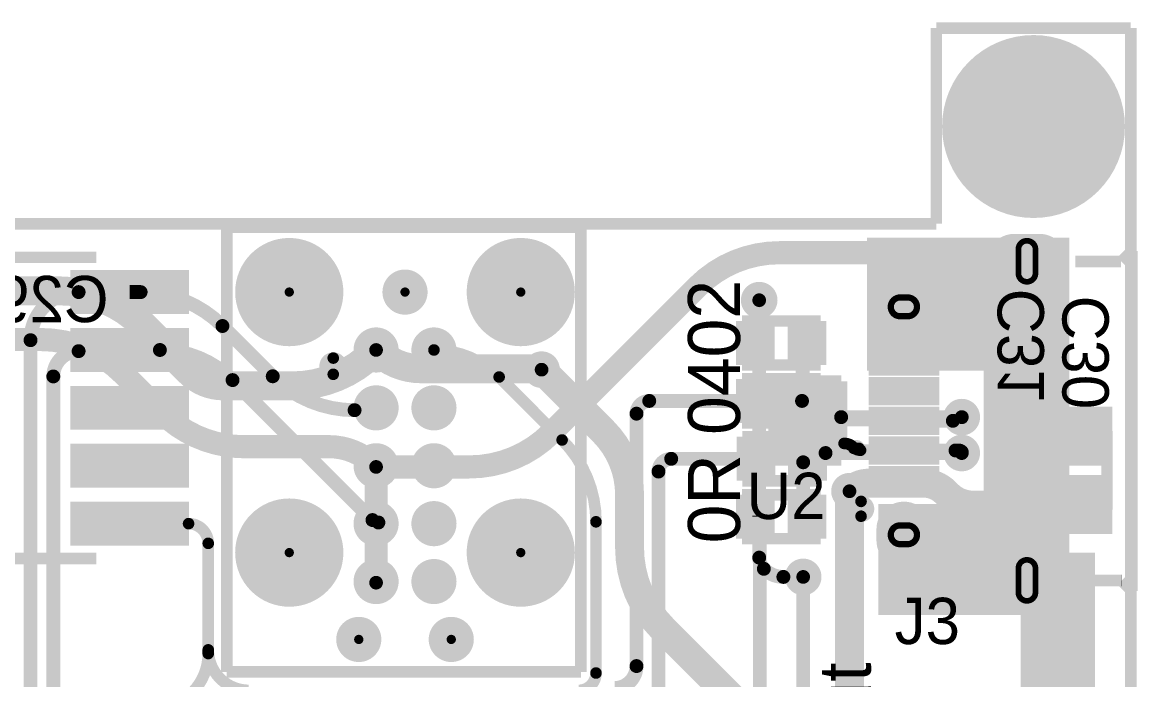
# Model space of a CAD drawing. Header units: millimetres. Extents: x 2.38 to 5.41, y 1.88 to 4.71.
# Drawn here: x 4.45 to 5.414, y 4.145 to 4.713 of the extents above; entities that cross this region are included whole.
import ezdxf

# ---------------------------------------------------------------- set-up
doc = ezdxf.new("R2010")
doc.units = ezdxf.units.MM
doc.header["$MEASUREMENT"] = 0
for name, color, linetype in [('BottomLayer', 5, 'Continuous'), ('BottomOverlay', 54, 'Continuous'), ('BottomPaste', 16, 'Continuous'), ('BottomSolder', 6, 'Continuous'), ('Mechanical2', 216, 'Continuous'), ('MultiLayer', 9, 'Continuous'), ('PadHoleLayer', 156, 'Continuous'), ('TopLayer', 1, 'Continuous'), ('TopOverlay', 2, 'Continuous'), ('TopPaste', 8, 'Continuous'), ('TopSolder', 216, 'Continuous'), ('ViaHoleLayer', 16, 'Continuous')]:
    doc.layers.add(name, color=color, linetype=linetype)

# ---------------------------------------------------------------- blocks, each defined once
blk = doc.blocks.new('SP3014_02UTG_2')
at = {"layer": 'TopLayer'}
for points in [[(-0.00945, -0.00689), (0.00945, -0.00689), (-0.00945, 0.00689), (0.00945, 0.00689)], [(0.01496, -0.00689), (0.03386, -0.00689), (0.01496, 0.00689), (0.03386, 0.00689)], [(-0.00945, -0.02657), (0.00945, -0.02657), (-0.00945, -0.0128), (0.00945, -0.0128)], [(0.01496, -0.02657), (0.03386, -0.02657), (0.01496, -0.0128), (0.03386, -0.0128)], [(-0.00983, -0.04724), (0.01183, -0.04724), (-0.00983, -0.0315), (0.01183, -0.0315)], [(0.01614, -0.04724), (0.03268, -0.04724), (0.01614, -0.0315), (0.03268, -0.0315)]]:
    blk.add_solid(points, dxfattribs=at)
at = {"layer": 'TopOverlay'}
for points, const_width in [([(-0.02776, 0.004, 1), (-0.03224, 0.004, 1)], 0.01), ([(-0.03474, 0.004, 1), (-0.02974, 0.004, 1)], 0.005), ([(-0.03026, 0.004, 1), (-0.02526, 0.004, 1)], 0.005)]:
    blk.add_lwpolyline(points, format="xyb", close=True, dxfattribs=dict(at, const_width=const_width))
at = {"layer": 'TopOverlay', "const_width": 0.01}
for points in [[(0.041, 0.014), (-0.017, 0.014)], [(-0.017, 0.014), (-0.017, -0.054)], [(0.041, 0.014), (0.041, -0.054)], [(0.041, -0.054), (-0.017, -0.054)]]:
    blk.add_lwpolyline(points, dxfattribs=at)
at = {"layer": 'TopPaste'}
for points in [[(-0.00945, -0.00689), (0.00945, -0.00689), (-0.00945, 0.00689), (0.00945, 0.00689)], [(0.01496, -0.00689), (0.03386, -0.00689), (0.01496, 0.00689), (0.03386, 0.00689)], [(-0.00945, -0.02657), (0.00945, -0.02657), (-0.00945, -0.0128), (0.00945, -0.0128)], [(0.01496, -0.02657), (0.03386, -0.02657), (0.01496, -0.0128), (0.03386, -0.0128)], [(-0.00983, -0.04724), (0.01183, -0.04724), (-0.00983, -0.0315), (0.01183, -0.0315)], [(0.01614, -0.04724), (0.03268, -0.04724), (0.01614, -0.0315), (0.03268, -0.0315)]]:
    blk.add_solid(points, dxfattribs=at)
at = {"layer": 'TopSolder'}
for points in [[(-0.01345, -0.01089), (0.01345, -0.01089), (-0.01345, 0.01089), (0.01345, 0.01089)], [(0.01096, -0.01089), (0.03786, -0.01089), (0.01096, 0.01089), (0.03786, 0.01089)], [(-0.01345, -0.03057), (0.01345, -0.03057), (-0.01345, -0.0088), (0.01345, -0.0088)], [(0.01096, -0.03057), (0.03786, -0.03057), (0.01096, -0.0088), (0.03786, -0.0088)], [(-0.01383, -0.05124), (0.01583, -0.05124), (-0.01383, -0.0275), (0.01583, -0.0275)], [(0.01214, -0.05124), (0.03668, -0.05124), (0.01214, -0.0275), (0.03668, -0.0275)]]:
    blk.add_solid(points, dxfattribs=at)
blk = doc.blocks.new('R__0402_B_68')
at = {"layer": 'BottomLayer'}
for points in [[(-0.0275, 0.0125), (-0.0275, -0.0125), (-0.0095, 0.0125), (-0.0095, -0.0125)], [(0.0095, 0.0125), (0.0095, -0.0125), (0.0275, 0.0125), (0.0275, -0.0125)]]:
    blk.add_solid(points, dxfattribs=at)
at = {"layer": 'BottomOverlay', "const_width": 0.01}
for points in [[(-0.034, 0.019), (0.034, 0.019)], [(-0.034, -0.019), (-0.034, 0.019)], [(0.034, -0.019), (0.034, 0.019)], [(-0.034, -0.019), (0.034, -0.019)]]:
    blk.add_lwpolyline(points, dxfattribs=at)
at = {"layer": 'BottomPaste'}
for points in [[(-0.0275, 0.0125), (-0.0275, -0.0125), (-0.0095, 0.0125), (-0.0095, -0.0125)], [(0.0095, 0.0125), (0.0095, -0.0125), (0.0275, 0.0125), (0.0275, -0.0125)]]:
    blk.add_solid(points, dxfattribs=at)
at = {"layer": 'BottomSolder'}
for points in [[(-0.0315, 0.0165), (-0.0315, -0.0165), (-0.0055, 0.0165), (-0.0055, -0.0165)], [(0.0055, 0.0165), (0.0055, -0.0165), (0.0315, 0.0165), (0.0315, -0.0165)]]:
    blk.add_solid(points, dxfattribs=at)
blk = doc.blocks.new('R__0402_B_69')
at = {"layer": 'BottomLayer'}
for points in [[(-0.0275, 0.0125), (-0.0275, -0.0125), (-0.0095, 0.0125), (-0.0095, -0.0125)], [(0.0095, 0.0125), (0.0095, -0.0125), (0.0275, 0.0125), (0.0275, -0.0125)]]:
    blk.add_solid(points, dxfattribs=at)
at = {"layer": 'BottomOverlay', "const_width": 0.01}
for points in [[(-0.034, 0.019), (0.034, 0.019)], [(-0.034, -0.019), (-0.034, 0.019)], [(0.034, -0.019), (0.034, 0.019)], [(-0.034, -0.019), (0.034, -0.019)]]:
    blk.add_lwpolyline(points, dxfattribs=at)
at = {"layer": 'BottomPaste'}
for points in [[(-0.0275, 0.0125), (-0.0275, -0.0125), (-0.0095, 0.0125), (-0.0095, -0.0125)], [(0.0095, 0.0125), (0.0095, -0.0125), (0.0275, 0.0125), (0.0275, -0.0125)]]:
    blk.add_solid(points, dxfattribs=at)
at = {"layer": 'BottomSolder'}
for points in [[(-0.0315, 0.0165), (-0.0315, -0.0165), (-0.0055, 0.0165), (-0.0055, -0.0165)], [(0.0055, 0.0165), (0.0055, -0.0165), (0.0315, 0.0165), (0.0315, -0.0165)]]:
    blk.add_solid(points, dxfattribs=at)
blk = doc.blocks.new('R__0402_B_70')
at = {"layer": 'BottomLayer'}
for points in [[(-0.0275, 0.0125), (-0.0275, -0.0125), (-0.0095, 0.0125), (-0.0095, -0.0125)], [(0.0095, 0.0125), (0.0095, -0.0125), (0.0275, 0.0125), (0.0275, -0.0125)]]:
    blk.add_solid(points, dxfattribs=at)
at = {"layer": 'BottomOverlay', "const_width": 0.01}
for points in [[(-0.034, 0.019), (0.034, 0.019)], [(-0.034, -0.019), (-0.034, 0.019)], [(0.034, -0.019), (0.034, 0.019)], [(-0.034, -0.019), (0.034, -0.019)]]:
    blk.add_lwpolyline(points, dxfattribs=at)
at = {"layer": 'BottomPaste'}
for points in [[(-0.0275, 0.0125), (-0.0275, -0.0125), (-0.0095, 0.0125), (-0.0095, -0.0125)], [(0.0095, 0.0125), (0.0095, -0.0125), (0.0275, 0.0125), (0.0275, -0.0125)]]:
    blk.add_solid(points, dxfattribs=at)
at = {"layer": 'BottomSolder'}
for points in [[(-0.0315, 0.0165), (-0.0315, -0.0165), (-0.0055, 0.0165), (-0.0055, -0.0165)], [(0.0055, 0.0165), (0.0055, -0.0165), (0.0315, 0.0165), (0.0315, -0.0165)]]:
    blk.add_solid(points, dxfattribs=at)
blk = doc.blocks.new('R__0402_B_71')
at = {"layer": 'BottomLayer'}
for points in [[(-0.0275, 0.0125), (-0.0275, -0.0125), (-0.0095, 0.0125), (-0.0095, -0.0125)], [(0.0095, 0.0125), (0.0095, -0.0125), (0.0275, 0.0125), (0.0275, -0.0125)]]:
    blk.add_solid(points, dxfattribs=at)
at = {"layer": 'BottomOverlay', "const_width": 0.01}
for points in [[(-0.034, 0.019), (0.034, 0.019)], [(-0.034, -0.019), (-0.034, 0.019)], [(0.034, -0.019), (0.034, 0.019)], [(-0.034, -0.019), (0.034, -0.019)]]:
    blk.add_lwpolyline(points, dxfattribs=at)
at = {"layer": 'BottomPaste'}
for points in [[(-0.0275, 0.0125), (-0.0275, -0.0125), (-0.0095, 0.0125), (-0.0095, -0.0125)], [(0.0095, 0.0125), (0.0095, -0.0125), (0.0275, 0.0125), (0.0275, -0.0125)]]:
    blk.add_solid(points, dxfattribs=at)
at = {"layer": 'BottomSolder'}
for points in [[(-0.0315, 0.0165), (-0.0315, -0.0165), (-0.0055, 0.0165), (-0.0055, -0.0165)], [(0.0055, 0.0165), (0.0055, -0.0165), (0.0315, 0.0165), (0.0315, -0.0165)]]:
    blk.add_solid(points, dxfattribs=at)
blk = doc.blocks.new('TC2050_IDC_139')
at = {"layer": 'BottomSolder', "const_width": 0.004}
for points in [[(-0.002, 0.1, 1), (0.002, 0.1, 1)], [(0.223, 0.1, 1), (0.227, 0.1, 1)], [(0.298, 0.03996, 1), (0.302, 0.03996, 1)], [(-0.002, 0, 1), (0.002, 0, 1)], [(0.298, -0.03996, 1), (0.302, -0.03996, 1)], [(-0.002, -0.1, 1), (0.002, -0.1, 1)], [(0.223, -0.1, 1), (0.227, -0.1, 1)]]:
    blk.add_lwpolyline(points, format="xyb", close=True, dxfattribs=at)
at = {"layer": 'PadHoleLayer'}
for points, const_width in [([(-0.02337, 0.1, 1), (0.02337, 0.1, 1)], 0.04675), ([(0.20162, 0.1, 1), (0.24838, 0.1, 1)], 0.04675), ([(0.29025, 0.03996, 1), (0.30975, 0.03996, 1)], 0.01951), ([(-0.00975, 0, 1), (0.00975, 0, 1)], 0.01951), ([(0.29025, -0.03996, 1), (0.30975, -0.03996, 1)], 0.01951), ([(-0.02337, -0.1, 1), (0.02337, -0.1, 1)], 0.04675), ([(0.20162, -0.1, 1), (0.24838, -0.1, 1)], 0.04675)]:
    blk.add_lwpolyline(points, format="xyb", close=True, dxfattribs=dict(at, const_width=const_width))
at = {"layer": 'TopLayer', "const_width": 0.01549}
for points in [[(0.04225, 0.025, 1), (0.05775, 0.025, 1)], [(0.09225, 0.025, 1), (0.10775, 0.025, 1)], [(0.14225, 0.025, 1), (0.15775, 0.025, 1)], [(0.19225, 0.025, 1), (0.20775, 0.025, 1)], [(0.24225, 0.025, 1), (0.25775, 0.025, 1)], [(0.04225, -0.025, 1), (0.05775, -0.025, 1)], [(0.09225, -0.025, 1), (0.10775, -0.025, 1)], [(0.14225, -0.025, 1), (0.15775, -0.025, 1)], [(0.19225, -0.025, 1), (0.20775, -0.025, 1)], [(0.24225, -0.025, 1), (0.25775, -0.025, 1)]]:
    blk.add_lwpolyline(points, format="xyb", close=True, dxfattribs=at)
at = {"layer": 'TopOverlay', "const_width": 0.01}
for points in [[(0.328, 0.152), (-0.056, 0.152)], [(-0.056, -0.154), (-0.056, 0.152)], [(0.328, -0.154), (0.328, 0.152)], [(0.328, -0.154), (-0.056, -0.154)]]:
    blk.add_lwpolyline(points, dxfattribs=at)
at = {"layer": 'TopOverlay'}
for points, const_width in [([(0.071, -0.062, 1), (0.057, -0.062, 1)], 0.01), ([(0.0545, -0.062, 1), (0.0595, -0.062, 1)], 0.005), ([(0.0685, -0.062, 1), (0.0735, -0.062, 1)], 0.005)]:
    blk.add_lwpolyline(points, format="xyb", close=True, dxfattribs=dict(at, const_width=const_width))
at = {"layer": 'TopPaste', "const_width": 0.01549}
for points in [[(0.04225, 0.025, 1), (0.05775, 0.025, 1)], [(0.09225, 0.025, 1), (0.10775, 0.025, 1)], [(0.14225, 0.025, 1), (0.15775, 0.025, 1)], [(0.19225, 0.025, 1), (0.20775, 0.025, 1)], [(0.24225, 0.025, 1), (0.25775, 0.025, 1)], [(0.04225, -0.025, 1), (0.05775, -0.025, 1)], [(0.09225, -0.025, 1), (0.10775, -0.025, 1)], [(0.14225, -0.025, 1), (0.15775, -0.025, 1)], [(0.19225, -0.025, 1), (0.20775, -0.025, 1)], [(0.24225, -0.025, 1), (0.25775, -0.025, 1)]]:
    blk.add_lwpolyline(points, format="xyb", close=True, dxfattribs=at)
at = {"layer": 'TopSolder'}
for points, const_width in [([(-0.002, 0.1, 1), (0.002, 0.1, 1)], 0.004), ([(0.223, 0.1, 1), (0.227, 0.1, 1)], 0.004), ([(0.04025, 0.025, 1), (0.05975, 0.025, 1)], 0.01949), ([(0.09025, 0.025, 1), (0.10975, 0.025, 1)], 0.01949), ([(0.14025, 0.025, 1), (0.15975, 0.025, 1)], 0.01949), ([(0.19025, 0.025, 1), (0.20975, 0.025, 1)], 0.01949), ([(0.24025, 0.025, 1), (0.25975, 0.025, 1)], 0.01949), ([(0.298, 0.03996, 1), (0.302, 0.03996, 1)], 0.004), ([(-0.002, 0, 1), (0.002, 0, 1)], 0.004), ([(0.04025, -0.025, 1), (0.05975, -0.025, 1)], 0.01949), ([(0.09025, -0.025, 1), (0.10975, -0.025, 1)], 0.01949), ([(0.14025, -0.025, 1), (0.15975, -0.025, 1)], 0.01949), ([(0.19025, -0.025, 1), (0.20975, -0.025, 1)], 0.01949), ([(0.24025, -0.025, 1), (0.25975, -0.025, 1)], 0.01949), ([(0.298, -0.03996, 1), (0.302, -0.03996, 1)], 0.004), ([(-0.002, -0.1, 1), (0.002, -0.1, 1)], 0.004), ([(0.223, -0.1, 1), (0.227, -0.1, 1)], 0.004)]:
    blk.add_lwpolyline(points, format="xyb", close=True, dxfattribs=dict(at, const_width=const_width))
blk = doc.blocks.new('20021121_00010C4LF_140')
at = {"layer": 'TopLayer'}
for points in [[(-0.11496, 0.02953), (-0.08504, 0.02953), (-0.11496, 0.12402), (-0.08504, 0.12402)], [(-0.06496, 0.02953), (-0.03504, 0.02953), (-0.06496, 0.12402), (-0.03504, 0.12402)], [(-0.01496, 0.02953), (0.01496, 0.02953), (-0.01496, 0.12402), (0.01496, 0.12402)], [(0.03504, 0.02953), (0.06496, 0.02953), (0.03504, 0.12402), (0.06496, 0.12402)], [(0.08504, 0.02953), (0.11496, 0.02953), (0.08504, 0.12402), (0.11496, 0.12402)], [(-0.11496, -0.12402), (-0.08504, -0.12402), (-0.11496, -0.02953), (-0.08504, -0.02953)], [(-0.06496, -0.12402), (-0.03504, -0.12402), (-0.06496, -0.02953), (-0.03504, -0.02953)], [(-0.01496, -0.12402), (0.01496, -0.12402), (-0.01496, -0.02953), (0.01496, -0.02953)], [(0.03504, -0.12402), (0.06496, -0.12402), (0.03504, -0.02953), (0.06496, -0.02953)], [(0.08504, -0.12402), (0.11496, -0.12402), (0.08504, -0.02953), (0.11496, -0.02953)]]:
    blk.add_solid(points, dxfattribs=at)
at = {"layer": 'TopOverlay', "const_width": 0.01}
for points in [[(-0.13, -0.045), (-0.13, 0.048)], [(0.13, -0.045), (0.13, 0.048)]]:
    blk.add_lwpolyline(points, dxfattribs=at)
at = {"layer": 'TopOverlay'}
for points, const_width in [([(-0.13219, -0.072, 1), (-0.14781, -0.072, 1)], 0.01), ([(-0.15031, -0.072, 1), (-0.14531, -0.072, 1)], 0.005), ([(-0.13469, -0.072, 1), (-0.12969, -0.072, 1)], 0.005)]:
    blk.add_lwpolyline(points, format="xyb", close=True, dxfattribs=dict(at, const_width=const_width))
at = {"layer": 'TopPaste'}
for points in [[(-0.11496, 0.02953), (-0.08504, 0.02953), (-0.11496, 0.12402), (-0.08504, 0.12402)], [(-0.06496, 0.02953), (-0.03504, 0.02953), (-0.06496, 0.12402), (-0.03504, 0.12402)], [(-0.01496, 0.02953), (0.01496, 0.02953), (-0.01496, 0.12402), (0.01496, 0.12402)], [(0.03504, 0.02953), (0.06496, 0.02953), (0.03504, 0.12402), (0.06496, 0.12402)], [(0.08504, 0.02953), (0.11496, 0.02953), (0.08504, 0.12402), (0.11496, 0.12402)], [(-0.11496, -0.12402), (-0.08504, -0.12402), (-0.11496, -0.02953), (-0.08504, -0.02953)], [(-0.06496, -0.12402), (-0.03504, -0.12402), (-0.06496, -0.02953), (-0.03504, -0.02953)], [(-0.01496, -0.12402), (0.01496, -0.12402), (-0.01496, -0.02953), (0.01496, -0.02953)], [(0.03504, -0.12402), (0.06496, -0.12402), (0.03504, -0.02953), (0.06496, -0.02953)], [(0.08504, -0.12402), (0.11496, -0.12402), (0.08504, -0.02953), (0.11496, -0.02953)]]:
    blk.add_solid(points, dxfattribs=at)
at = {"layer": 'TopSolder'}
for points in [[(-0.11896, 0.02553), (-0.08104, 0.02553), (-0.11896, 0.12802), (-0.08104, 0.12802)], [(-0.06896, 0.02553), (-0.03104, 0.02553), (-0.06896, 0.12802), (-0.03104, 0.12802)], [(-0.01896, 0.02553), (0.01896, 0.02553), (-0.01896, 0.12802), (0.01896, 0.12802)], [(0.03104, 0.02553), (0.06896, 0.02553), (0.03104, 0.12802), (0.06896, 0.12802)], [(0.08104, 0.02553), (0.11896, 0.02553), (0.08104, 0.12802), (0.11896, 0.12802)], [(-0.11896, -0.12802), (-0.08104, -0.12802), (-0.11896, -0.02553), (-0.08104, -0.02553)], [(-0.06896, -0.12802), (-0.03104, -0.12802), (-0.06896, -0.02553), (-0.03104, -0.02553)], [(-0.01896, -0.12802), (0.01896, -0.12802), (-0.01896, -0.02553), (0.01896, -0.02553)], [(0.03104, -0.12802), (0.06896, -0.12802), (0.03104, -0.02553), (0.06896, -0.02553)], [(0.08104, -0.12802), (0.11896, -0.12802), (0.08104, -0.02553), (0.11896, -0.02553)]]:
    blk.add_solid(points, dxfattribs=at)
blk = doc.blocks.new('C10418_141')
at = {"layer": 'BottomLayer', "const_width": 0.03937}
for points in [[(-0.10335, 0), (-0.0935, 0)], [(0.0935, 0), (0.10335, 0)], [(-0.1378, -0.09547), (-0.1378, -0.11713)], [(0.1378, -0.09547), (0.1378, -0.11713)]]:
    blk.add_lwpolyline(points, dxfattribs=at)
at = {"layer": 'BottomLayer', "const_width": 0.01969}
for points in [[(-0.11319, 0, 1), (-0.0935, 0, 1)], [(-0.10335, 0, 1), (-0.08366, 0, 1)], [(0.08366, 0, 1), (0.10335, 0, 1)], [(0.0935, 0, 1), (0.11319, 0, 1)], [(-0.14764, -0.09547, 1), (-0.12795, -0.09547, 1)], [(0.12795, -0.09547, 1), (0.14764, -0.09547, 1)], [(-0.14764, -0.11713, 1), (-0.12795, -0.11713, 1)], [(0.12795, -0.11713, 1), (0.14764, -0.11713, 1)]]:
    blk.add_lwpolyline(points, format="xyb", close=True, dxfattribs=at)
at = {"layer": 'BottomSolder', "const_width": 0.04737}
for points in [[(-0.10335, 0), (-0.0935, 0)], [(0.0935, 0), (0.10335, 0)], [(-0.1378, -0.09547), (-0.1378, -0.11713)], [(0.1378, -0.09547), (0.1378, -0.11713)]]:
    blk.add_lwpolyline(points, dxfattribs=at)
at = {"layer": 'BottomSolder', "const_width": 0.02369}
for points in [[(-0.11519, 0, 1), (-0.0915, 0, 1)], [(-0.10535, 0, 1), (-0.08166, 0, 1)], [(0.08166, 0, 1), (0.10535, 0, 1)], [(0.0915, 0, 1), (0.11519, 0, 1)], [(-0.14964, -0.09547, 1), (-0.12595, -0.09547, 1)], [(0.12595, -0.09547, 1), (0.14964, -0.09547, 1)], [(-0.14964, -0.11713, 1), (-0.12595, -0.11713, 1)], [(0.12595, -0.11713, 1), (0.14964, -0.11713, 1)]]:
    blk.add_lwpolyline(points, format="xyb", close=True, dxfattribs=at)
at = {"layer": 'MultiLayer', "const_width": 0.03937}
for points in [[(-0.10335, 0), (-0.0935, 0)], [(0.0935, 0), (0.10335, 0)], [(-0.1378, -0.09547), (-0.1378, -0.11713)], [(0.1378, -0.09547), (0.1378, -0.11713)]]:
    blk.add_lwpolyline(points, dxfattribs=at)
at = {"layer": 'MultiLayer', "const_width": 0.01969}
for points in [[(-0.11319, 0, 1), (-0.0935, 0, 1)], [(-0.10335, 0, 1), (-0.08366, 0, 1)], [(0.08366, 0, 1), (0.10335, 0, 1)], [(0.0935, 0, 1), (0.11319, 0, 1)], [(-0.14764, -0.09547, 1), (-0.12795, -0.09547, 1)], [(0.12795, -0.09547, 1), (0.14764, -0.09547, 1)], [(-0.14764, -0.11713, 1), (-0.12795, -0.11713, 1)], [(0.12795, -0.11713, 1), (0.14764, -0.11713, 1)]]:
    blk.add_lwpolyline(points, format="xyb", close=True, dxfattribs=at)
at = {"layer": 'PadHoleLayer'}
for points, const_width in [([(-0.09031, 0.0032), (-0.09031, -0.0032, -1), (-0.10655, -0.0032), (-0.10655, 0.0032, -1)], 0.00541), ([(0.10655, 0.0032), (0.10655, -0.0032, -1), (0.09031, -0.0032), (0.09031, 0.0032, -1)], 0.00541), ([(-0.12746, -0.11368), (-0.14813, -0.11368, -1), (-0.14813, -0.09892), (-0.12746, -0.09892, -1)], 0.00492), ([(0.14813, -0.11368), (0.12746, -0.11368, -1), (0.12746, -0.09892), (0.14813, -0.09892, -1)], 0.00492)]:
    blk.add_lwpolyline(points, format="xyb", close=True, dxfattribs=dict(at, const_width=const_width))
at = {"layer": 'TopLayer', "const_width": 0.03937}
for points in [[(-0.10335, 0), (-0.0935, 0)], [(0.0935, 0), (0.10335, 0)], [(-0.1378, -0.09547), (-0.1378, -0.11713)], [(0.1378, -0.09547), (0.1378, -0.11713)]]:
    blk.add_lwpolyline(points, dxfattribs=at)
at = {"layer": 'TopLayer', "const_width": 0.01969}
for points in [[(-0.11319, 0, 1), (-0.0935, 0, 1)], [(-0.10335, 0, 1), (-0.08366, 0, 1)], [(0.08366, 0, 1), (0.10335, 0, 1)], [(0.0935, 0, 1), (0.11319, 0, 1)], [(-0.14764, -0.09547, 1), (-0.12795, -0.09547, 1)], [(0.12795, -0.09547, 1), (0.14764, -0.09547, 1)], [(-0.14764, -0.11713, 1), (-0.12795, -0.11713, 1)], [(0.12795, -0.11713, 1), (0.14764, -0.11713, 1)]]:
    blk.add_lwpolyline(points, format="xyb", close=True, dxfattribs=at)
at = {"layer": 'TopLayer'}
for points in [[(-0.05945, -0.02657), (-0.04291, -0.02657), (-0.05945, 0.02657), (-0.04291, 0.02657)], [(-0.03386, -0.02657), (-0.01732, -0.02657), (-0.03386, 0.02657), (-0.01732, 0.02657)], [(-0.00827, -0.02657), (0.00827, -0.02657), (-0.00827, 0.02657), (0.00827, 0.02657)], [(0.01732, -0.02657), (0.03386, -0.02657), (0.01732, 0.02657), (0.03386, 0.02657)], [(0.04291, -0.02657), (0.05945, -0.02657), (0.04291, 0.02657), (0.05945, 0.02657)]]:
    blk.add_solid(points, dxfattribs=at)
at = {"layer": 'TopOverlay'}
for points, const_width in [([(-0.0696, 0.037, 1), (-0.0824, 0.037, 1)], 0.01), ([(-0.0849, 0.037, 1), (-0.0799, 0.037, 1)], 0.005), ([(-0.0721, 0.037, 1), (-0.0671, 0.037, 1)], 0.005)]:
    blk.add_lwpolyline(points, format="xyb", close=True, dxfattribs=dict(at, const_width=const_width))
at = {"layer": 'TopOverlay', "const_width": 0.01}
for points in [[(-0.138, 0), (-0.138, -0.061)], [(0.138, 0), (0.138, -0.061)], [(-0.138, -0.14823), (-0.138, -0.1876)], [(0.13759, -0.14823), (0.13759, -0.1876)], [(-0.138, -0.188), (-0.147, -0.197)], [(-0.138, -0.1876), (-0.138, -0.188)], [(0.13759, -0.188), (0.14659, -0.197)], [(-0.147, -0.197), (0.14659, -0.197)]]:
    blk.add_lwpolyline(points, dxfattribs=at)
at = {"layer": 'TopPaste'}
for points in [[(-0.05945, -0.02657), (-0.04291, -0.02657), (-0.05945, 0.02657), (-0.04291, 0.02657)], [(-0.03386, -0.02657), (-0.01732, -0.02657), (-0.03386, 0.02657), (-0.01732, 0.02657)], [(-0.00827, -0.02657), (0.00827, -0.02657), (-0.00827, 0.02657), (0.00827, 0.02657)], [(0.01732, -0.02657), (0.03386, -0.02657), (0.01732, 0.02657), (0.03386, 0.02657)], [(0.04291, -0.02657), (0.05945, -0.02657), (0.04291, 0.02657), (0.05945, 0.02657)]]:
    blk.add_solid(points, dxfattribs=at)
at = {"layer": 'TopSolder', "const_width": 0.04737}
for points in [[(-0.10335, 0), (-0.0935, 0)], [(0.0935, 0), (0.10335, 0)], [(-0.1378, -0.09547), (-0.1378, -0.11713)], [(0.1378, -0.09547), (0.1378, -0.11713)]]:
    blk.add_lwpolyline(points, dxfattribs=at)
at = {"layer": 'TopSolder', "const_width": 0.02369}
for points in [[(-0.11519, 0, 1), (-0.0915, 0, 1)], [(-0.10535, 0, 1), (-0.08166, 0, 1)], [(0.08166, 0, 1), (0.10535, 0, 1)], [(0.0915, 0, 1), (0.11519, 0, 1)], [(-0.14964, -0.09547, 1), (-0.12595, -0.09547, 1)], [(0.12595, -0.09547, 1), (0.14964, -0.09547, 1)], [(-0.14964, -0.11713, 1), (-0.12595, -0.11713, 1)], [(0.12595, -0.11713, 1), (0.14964, -0.11713, 1)]]:
    blk.add_lwpolyline(points, format="xyb", close=True, dxfattribs=at)
at = {"layer": 'TopSolder'}
for points in [[(-0.06345, -0.03057), (-0.03891, -0.03057), (-0.06345, 0.03057), (-0.03891, 0.03057)], [(-0.03786, -0.03057), (-0.01332, -0.03057), (-0.03786, 0.03057), (-0.01332, 0.03057)], [(-0.01227, -0.03057), (0.01227, -0.03057), (-0.01227, 0.03057), (0.01227, 0.03057)], [(0.01332, -0.03057), (0.03786, -0.03057), (0.01332, 0.03057), (0.03786, 0.03057)], [(0.03891, -0.03057), (0.06345, -0.03057), (0.03891, 0.03057), (0.06345, 0.03057)]]:
    blk.add_solid(points, dxfattribs=at)
blk = doc.blocks.new('C__0603_B_161')
at = {"layer": 'BottomLayer'}
for points in [[(-0.045, 0.0175), (-0.045, -0.0175), (-0.015, 0.0175), (-0.015, -0.0175)], [(0.015, 0.0175), (0.015, -0.0175), (0.045, 0.0175), (0.045, -0.0175)]]:
    blk.add_solid(points, dxfattribs=at)
at = {"layer": 'BottomOverlay', "const_width": 0.01}
for points in [[(0.052, 0.024), (-0.052, 0.024)], [(-0.052, -0.024), (-0.052, 0.024)], [(0.052, -0.024), (0.052, 0.024)], [(0.052, -0.024), (-0.052, -0.024)]]:
    blk.add_lwpolyline(points, dxfattribs=at)
at = {"layer": 'BottomPaste'}
for points in [[(-0.045, 0.0175), (-0.045, -0.0175), (-0.015, 0.0175), (-0.015, -0.0175)], [(0.015, 0.0175), (0.015, -0.0175), (0.045, 0.0175), (0.045, -0.0175)]]:
    blk.add_solid(points, dxfattribs=at)
at = {"layer": 'BottomSolder'}
for points in [[(-0.049, 0.0215), (-0.049, -0.0215), (-0.011, 0.0215), (-0.011, -0.0215)], [(0.011, 0.0215), (0.011, -0.0215), (0.049, 0.0215), (0.049, -0.0215)]]:
    blk.add_solid(points, dxfattribs=at)
blk = doc.blocks.new('C__0402_B_162')
at = {"layer": 'BottomLayer'}
for points in [[(-0.0275, 0.0125), (-0.0275, -0.0125), (-0.0095, 0.0125), (-0.0095, -0.0125)], [(0.0095, 0.0125), (0.0095, -0.0125), (0.0275, 0.0125), (0.0275, -0.0125)]]:
    blk.add_solid(points, dxfattribs=at)
at = {"layer": 'BottomOverlay', "const_width": 0.01}
for points in [[(-0.034, 0.019), (-0.034, -0.0185)], [(-0.034, 0.019), (0.034, 0.019)], [(0.034, 0.019), (0.034, -0.0185)], [(-0.034, -0.0185), (0.034, -0.0185)]]:
    blk.add_lwpolyline(points, dxfattribs=at)
at = {"layer": 'BottomPaste'}
for points in [[(-0.0275, 0.0125), (-0.0275, -0.0125), (-0.0095, 0.0125), (-0.0095, -0.0125)], [(0.0095, 0.0125), (0.0095, -0.0125), (0.0275, 0.0125), (0.0275, -0.0125)]]:
    blk.add_solid(points, dxfattribs=at)
at = {"layer": 'BottomSolder'}
for points in [[(-0.0315, 0.0165), (-0.0315, -0.0165), (-0.0055, 0.0165), (-0.0055, -0.0165)], [(0.0055, 0.0165), (0.0055, -0.0165), (0.0315, 0.0165), (0.0315, -0.0165)]]:
    blk.add_solid(points, dxfattribs=at)

msp = doc.modelspace()

# ---------------------------------------------------------------- linework, layer by layer
at = {"layer": 'BottomLayer'}
for points, const_width in [([(5.2865, 4.623, 1), (5.3615, 4.623, 1)], 0.075), ([(5.09942, 4.514, 1), (5.10942, 4.514, 1)], 0.01), ([(4.47733, 4.481, 1), (4.48983, 4.481, 1)], 0.0125), ([(5.02871, 4.48471, 1), (5.03871, 4.48471, 1)], 0.01), ([(5.08109, 4.473, 1), (5.09291, 4.473, 1)], 0.01181), ([(4.54804, 4.45171, 1), (4.56054, 4.45171, 1)], 0.0125), ([(4.46158, 4.439, 1), (4.47158, 4.439, 1)], 0.01), ([(4.74975, 4.43, 1), (4.76225, 4.43, 1)], 0.0125), ([(4.74804, 4.42829, 1), (4.76054, 4.42829, 1)], 0.0125), ([(4.75009, 4.43, 1), (4.76191, 4.43, 1)], 0.01181), ([(4.58873, 4.41102, 1), (4.60123, 4.41102, 1)], 0.0125), ([(4.78898, 4.41375, 1), (4.80148, 4.41375, 1)], 0.0125), ([(4.89309, 4.413, 1), (4.90491, 4.413, 1)], 0.01181), ([(4.53229, 4.40971, 1), (4.54229, 4.40971, 1)], 0.01), ([(4.61775, 4.399, 1), (4.63025, 4.399, 1)], 0.0125), ([(4.67733, 4.399, 1), (4.68983, 4.399, 1)], 0.0125), ([(4.56621, 4.37579, 1), (4.57621, 4.37579, 1)], 0.01), ([(4.989, 4.386, 1), (4.995, 4.386, 1)], 0.006), ([(5.121, 4.386, 1), (5.127, 4.386, 1)], 0.006), ([(4.978, 4.375, 1), (4.984, 4.375, 1)], 0.006), ([(5.1548, 4.372, 1), (5.1608, 4.372, 1)], 0.006), ([(5.25609, 4.372, 1), (5.26791, 4.372, 1)], 0.01181), ([(5.31205, 4.36311, 1), (5.32455, 4.36311, 1)], 0.0125), ([(4.90229, 4.35829, 1), (4.91229, 4.35829, 1)], 0.01), ([(5.31375, 4.359, 1), (5.32625, 4.359, 1)], 0.0125), ([(4.6212, 4.34774, 1), (4.6312, 4.34774, 1)], 0.01), ([(4.6212, 4.34774, 1), (4.6312, 4.34774, 1)], 0.01), ([(4.63692, 4.3465, 1), (4.64692, 4.3465, 1)], 0.01), ([(4.71017, 4.3465, 1), (4.72017, 4.3465, 1)], 0.01), ([(5.14131, 4.341, 1), (5.14731, 4.341, 1)], 0.006), ([(5.25609, 4.341, 1), (5.26791, 4.341, 1)], 0.01181), ([(4.75009, 4.329, 1), (4.76191, 4.329, 1)], 0.01181), ([(4.75, 4.33, 1), (4.76, 4.33, 1)], 0.01), ([(4.83158, 4.329, 1), (4.84158, 4.329, 1)], 0.01), ([(5.008, 4.336, 1), (5.014, 4.336, 1)], 0.006), ([(5.122, 4.333, 1), (5.128, 4.333, 1)], 0.006), ([(4.997, 4.325, 1), (5.003, 4.325, 1)], 0.006), ([(5.17565, 4.315, 1), (5.18815, 4.315, 1)], 0.0125), ([(5.22275, 4.315, 1), (5.23525, 4.315, 1)], 0.0125), ([(5.15875, 4.308, 1), (5.17125, 4.308, 1)], 0.0125), ([(5.15909, 4.308, 1), (5.17091, 4.308, 1)], 0.01181), ([(5.24153, 4.30722, 1), (5.25403, 4.30722, 1)], 0.0125), ([(5.24375, 4.305, 1), (5.25625, 4.305, 1)], 0.0125), ([(5.24377, 4.30498, 1), (5.25627, 4.30498, 1)], 0.0125), ([(5.24377, 4.30498, 1), (5.25627, 4.30498, 1)], 0.0125), ([(5.26548, 4.296, 1), (5.27798, 4.296, 1)], 0.0125), ([(4.75009, 4.229, 1), (4.76191, 4.229, 1)], 0.01181), ([(5.11909, 4.234, 1), (5.13091, 4.234, 1)], 0.01181), ([(4.978, 4.157, 1), (4.984, 4.157, 1)], 0.006)]:
    msp.add_lwpolyline(points, format="xyb", close=True, dxfattribs=dict(at, const_width=const_width))
for points, const_width in [([(5.03371, 4.48471, -0.198912), (5.10442, 4.514)], 0.02), ([(4.48358, 4.481, -0.198912), (4.55429, 4.45171)], 0.025), ([(4.46658, 4.439, -0.198912), (4.53729, 4.40971)], 0.02), ([(4.79523, 4.41375, -0.198912), (4.756, 4.43)], 0.025), ([(4.75429, 4.42829, -0.198912), (4.68358, 4.399)], 0.025), ([(4.624, 4.399, -0.198912), (4.59498, 4.41102)], 0.025), ([(4.6262, 4.34774, -0.158175), (4.57121, 4.37579)], 0.02), ([(4.981, 4.375, -0.414214), (4.992, 4.386)], 0.012), ([(5.1578, 4.372, -0.198912), (5.124, 4.386)], 0.012), ([(5.32, 4.359, -0.198912), (5.3183, 4.36311)], 0.025), ([(4.90729, 4.35829, -0.198912), (4.83658, 4.329)], 0.02), ([(4.64192, 4.3465, -0.039495), (4.6262, 4.34774)], 0.02), ([(4.71517, 4.3465, -0.198912), (4.755, 4.33)], 0.02), ([(5.125, 4.333, -0.198912), (5.14431, 4.341)], 0.012), ([(5, 4.325, -0.414214), (5.011, 4.336)], 0.012), ([(5.165, 4.308, -0.198912), (5.1819, 4.315)], 0.025), ([(5.229, 4.315, -0.198912), (5.24778, 4.30722)], 0.025), ([(5.25002, 4.30498, -0.000193), (5.25, 4.305)], 0.025), ([(5.27173, 4.296, -0.198712), (5.25002, 4.30498)], 0.025), ([(4.981, 4.157, -0.414214), (4.962, 4.138)], 0.012)]:
    msp.add_lwpolyline(points, format="xyb", dxfattribs=dict(at, const_width=const_width))
for points, const_width in [([(5.10442, 4.514), (5.32259, 4.514)], 0.02), ([(5.21224, 4.46724), (5.25161, 4.50661)], 0.025), ([(5.3183, 4.36311), (5.3183, 4.50661)], 0.025), ([(4.323, 4.481), (4.48358, 4.481)], 0.025), ([(4.90729, 4.35829), (5.03371, 4.48471)], 0.02), ([(5.087, 4.473), (5.08721, 4.47279)], 0.012), ([(5.08721, 4.47279), (5.0875, 4.47279)], 0.012), ([(5.0875, 4.436), (5.0875, 4.47279)], 0.012), ([(5.212, 4.46724), (5.21224, 4.46724)], 0.025), ([(4.55429, 4.45171), (4.59498, 4.41102)], 0.025), ([(4.389, 4.439), (4.46658, 4.439)], 0.02), ([(4.75429, 4.42829), (4.756, 4.43)], 0.025), ([(5.1245, 4.386), (5.1245, 4.436)], 0.012), ([(4.79523, 4.41375), (4.899, 4.41375)], 0.025), ([(4.89879, 4.41279), (4.899, 4.413)], 0.025), ([(4.53729, 4.40971), (4.57121, 4.37579)], 0.02), ([(4.624, 4.399), (4.68358, 4.399)], 0.025), ([(4.992, 4.386), (5.013, 4.386)], 0.012), ([(5.013, 4.386), (5.0875, 4.386)], 0.012), ([(4.981, 4.157), (4.981, 4.375)], 0.012), ([(5.1578, 4.372), (5.262, 4.372)], 0.012), ([(4.64192, 4.3465), (4.71517, 4.3465)], 0.02), ([(5.14431, 4.341), (5.262, 4.341)], 0.012), ([(4.756, 4.329), (4.83658, 4.329)], 0.02), ([(4.756, 4.229), (4.756, 4.329)], 0.02), ([(5.011, 4.336), (5.088, 4.336)], 0.012), ([(5.125, 4.287), (5.125, 4.333)], 0.012), ([(5, 4.13849), (5, 4.324)], 0.012), ([(5.1819, 4.315), (5.229, 4.315)], 0.025), ([(5.24778, 4.30722), (5.25, 4.305)], 0.025), ([(5.27173, 4.296), (5.314, 4.296)], 0.025), ([(5.314, 4.295), (5.317, 4.295)], 0.025), ([(5.087, 4.286), (5.087, 4.287)], 0.012), ([(5.0875, 4.07259), (5.0875, 4.286)], 0.012), ([(5.212, 4.243), (5.212, 4.27)], 0.025), ([(5.212, 4.243), (5.22398, 4.23102)], 0.025), ([(5.22398, 4.23102), (5.3183, 4.23102)], 0.025), ([(5.3183, 4.23102), (5.321, 4.23102)], 0.025), ([(5.125, 4.023), (5.125, 4.234)], 0.012)]:
    msp.add_lwpolyline(points, dxfattribs=dict(at, const_width=const_width))
for points in [[(5.288, 4.33), (5.392, 4.33), (5.288, 4.381), (5.392, 4.381)], [(5.288, 4.271), (5.392, 4.271), (5.288, 4.322), (5.392, 4.322)]]:
    msp.add_solid(points, dxfattribs=at)
at = {"layer": 'BottomSolder'}
for points, const_width in [([(5.2845, 4.623, 1), (5.3635, 4.623, 1)], 0.079), ([(5.07909, 4.473, 1), (5.09491, 4.473, 1)], 0.01581), ([(4.74809, 4.43, 1), (4.76391, 4.43, 1)], 0.01581), ([(4.89109, 4.413, 1), (4.90691, 4.413, 1)], 0.01581), ([(5.25409, 4.372, 1), (5.26991, 4.372, 1)], 0.01581), ([(5.25409, 4.341, 1), (5.26991, 4.341, 1)], 0.01581), ([(4.74809, 4.329, 1), (4.76391, 4.329, 1)], 0.01581), ([(5.15709, 4.308, 1), (5.17291, 4.308, 1)], 0.01581), ([(5.11709, 4.234, 1), (5.13291, 4.234, 1)], 0.01581), ([(4.74809, 4.229, 1), (4.76391, 4.229, 1)], 0.01581)]:
    msp.add_lwpolyline(points, format="xyb", close=True, dxfattribs=dict(at, const_width=const_width))
at = {"layer": 'Mechanical2', "const_width": 0.01}
for points in [[(5.24, 4.539), (5.24, 4.708)], [(5.24, 4.708), (5.408, 4.708)], [(5.408, 4.534), (5.408, 4.708)], [(2.555, 4.539), (5.24, 4.539)], [(5.408, 4.539), (5.408, 2.058)]]:
    msp.add_lwpolyline(points, dxfattribs=at)
at = {"layer": 'MultiLayer'}
for points, const_width in [([(5.2865, 4.623, 1), (5.3615, 4.623, 1)], 0.075), ([(5.08109, 4.473, 1), (5.09291, 4.473, 1)], 0.01181), ([(4.75009, 4.43, 1), (4.76191, 4.43, 1)], 0.01181), ([(4.89309, 4.413, 1), (4.90491, 4.413, 1)], 0.01181), ([(5.25609, 4.372, 1), (5.26791, 4.372, 1)], 0.01181), ([(5.25609, 4.341, 1), (5.26791, 4.341, 1)], 0.01181), ([(4.75009, 4.329, 1), (4.76191, 4.329, 1)], 0.01181), ([(5.15909, 4.308, 1), (5.17091, 4.308, 1)], 0.01181), ([(4.75009, 4.229, 1), (4.76191, 4.229, 1)], 0.01181), ([(5.11909, 4.234, 1), (5.13091, 4.234, 1)], 0.01181)]:
    msp.add_lwpolyline(points, format="xyb", close=True, dxfattribs=dict(at, const_width=const_width))
at = {"layer": 'PadHoleLayer', "const_width": 0.015}
msp.add_lwpolyline([(5.3015, 4.6455), (5.3465, 4.6455), (5.3465, 4.6005), (5.3015, 4.6005)], close=True, dxfattribs=at)
at = {"layer": 'TopLayer'}
for points, const_width in [([(5.2865, 4.623, 1), (5.3615, 4.623, 1)], 0.075), ([(4.496, 4.48, 1), (4.502, 4.48, 1)], 0.006), ([(4.54958, 4.48, 1), (4.55558, 4.48, 1)], 0.006), ([(5.08109, 4.473, 1), (5.09291, 4.473, 1)], 0.01181), ([(4.62029, 4.45071, 1), (4.62629, 4.45071, 1)], 0.006), ([(4.45446, 4.43846, 1), (4.46046, 4.43846, 1)], 0.006), ([(4.496, 4.429, 1), (4.502, 4.429, 1)], 0.006), ([(4.56623, 4.43, 1), (4.57223, 4.43, 1)], 0.006), ([(4.75009, 4.43, 1), (4.76191, 4.43, 1)], 0.01181), ([(4.8035, 4.43, 1), (4.8085, 4.43, 1)], 0.005), ([(4.89309, 4.413, 1), (4.90491, 4.413, 1)], 0.01181), ([(4.47414, 4.40714, 1), (4.48014, 4.40714, 1)], 0.006), ([(4.629, 4.404, 1), (4.635, 4.404, 1)], 0.006), ([(4.66371, 4.40729, 1), (4.66971, 4.40729, 1)], 0.006), ([(4.85983, 4.40667, 1), (4.86483, 4.40667, 1)], 0.005), ([(4.73442, 4.378, 1), (4.74042, 4.378, 1)], 0.006), ([(5.25609, 4.372, 1), (5.26791, 4.372, 1)], 0.01181), ([(5.259, 4.372, 1), (5.265, 4.372, 1)], 0.006), ([(4.94612, 4.35963, 1), (4.95862, 4.35963, 1)], 0.0125), ([(5.25132, 4.36882, 1), (5.25732, 4.36882, 1)], 0.006), ([(4.91421, 4.35229, 1), (4.91921, 4.35229, 1)], 0.005), ([(5.15782, 4.34931, 1), (5.16282, 4.34931, 1)], 0.005), ([(5.166, 4.34592, 1), (5.171, 4.34592, 1)], 0.005), ([(5.166, 4.34592, 1), (5.171, 4.34592, 1)], 0.005), ([(5.17207, 4.34341, 1), (5.17707, 4.34341, 1)], 0.005), ([(5.25609, 4.341, 1), (5.26791, 4.341, 1)], 0.01181), ([(5.25362, 4.34323, 1), (5.25962, 4.34323, 1)], 0.006), ([(5.25603, 4.34323, 1), (5.26203, 4.34323, 1)], 0.006), ([(5.259, 4.342, 1), (5.265, 4.342, 1)], 0.006), ([(5.259, 4.341, 1), (5.265, 4.341, 1)], 0.006), ([(4.75009, 4.329, 1), (4.76191, 4.329, 1)], 0.01181), ([(5.18327, 4.31764, 1), (5.19327, 4.31764, 1)], 0.01), ([(4.96875, 4.305, 1), (4.98125, 4.305, 1)], 0.0125), ([(5.15909, 4.308, 1), (5.17091, 4.308, 1)], 0.01181), ([(5.16, 4.308, 1), (5.17, 4.308, 1)], 0.01), ([(4.74988, 4.28312, 1), (4.75588, 4.28312, 1)], 0.006), ([(4.5915, 4.28, 1), (4.5965, 4.28, 1)], 0.005), ([(4.755, 4.281, 1), (4.761, 4.281, 1)], 0.006), ([(4.9435, 4.28158, 1), (4.9485, 4.28158, 1)], 0.005), ([(4.96875, 4.25942, 1), (4.98125, 4.25942, 1)], 0.0125), ([(4.6085, 4.263, 1), (4.6135, 4.263, 1)], 0.005), ([(5.084, 4.25066, 1), (5.09, 4.25066, 1)], 0.006), ([(4.75009, 4.229, 1), (4.76191, 4.229, 1)], 0.01181), ([(5.088, 4.241, 1), (5.094, 4.241, 1)], 0.006), ([(5.088, 4.241, 1), (5.094, 4.241, 1)], 0.006), ([(5.11909, 4.234, 1), (5.13091, 4.234, 1)], 0.01181), ([(5.1049, 4.234, 1), (5.1109, 4.234, 1)], 0.006), ([(4.99804, 4.18871, 1), (5.01054, 4.18871, 1)], 0.0125), ([(4.6085, 4.171, 1), (4.6135, 4.171, 1)], 0.005), ([(4.6085, 4.1678, 1), (4.6135, 4.1678, 1)], 0.005), ([(4.9435, 4.151, 1), (4.9485, 4.151, 1)], 0.005)]:
    msp.add_lwpolyline(points, format="xyb", close=True, dxfattribs=dict(at, const_width=const_width))
for points, const_width in [([(4.45746, 4.43846, -0.414214), (4.499, 4.48)], 0.012), ([(4.55258, 4.48, -0.198912), (4.62329, 4.45071)], 0.012), ([(4.47714, 4.40714, -0.414214), (4.499, 4.429)], 0.012), ([(4.56923, 4.43, -0.198912), (4.632, 4.404)], 0.012), ([(4.806, 4.43, -0.198912), (4.86233, 4.40667)], 0.01), ([(4.73742, 4.378, -0.198912), (4.66671, 4.40729)], 0.012), ([(5.262, 4.372, -0.198912), (5.25432, 4.36882)], 0.012), ([(4.95237, 4.35963, -0.198912), (4.975, 4.305)], 0.025), ([(4.91671, 4.35229, -0.198912), (4.946, 4.28158)], 0.01), ([(5.16032, 4.34931, -0.198912), (5.1685, 4.34592)], 0.01), ([(5.17457, 4.34341, -0.198912), (5.1685, 4.34592)], 0.01), ([(5.25662, 4.34323, -0.198912), (5.262, 4.341)], 0.012), ([(5.25903, 4.34323, -0.198912), (5.262, 4.342)], 0.012), ([(5.165, 4.308, -0.198912), (5.18827, 4.31764)], 0.02), ([(4.758, 4.281, -0.198912), (4.75288, 4.28312)], 0.012), ([(4.594, 4.28, -0.414214), (4.611, 4.263)], 0.01), ([(5.00429, 4.18871, -0.198912), (4.975, 4.25942)], 0.025), ([(5.091, 4.241, -0.198912), (5.087, 4.25066)], 0.012), ([(5.1079, 4.234, -0.198912), (5.091, 4.241)], 0.012), ([(4.611, 4.1678, -0.198912), (4.597, 4.134)], 0.01), ([(4.646, 4.136, -0.414214), (4.611, 4.171)], 0.01), ([(4.946, 4.151, -0.414214), (4.931, 4.136)], 0.01)]:
    msp.add_lwpolyline(points, format="xyb", dxfattribs=dict(at, const_width=const_width))
for points, const_width in [([(4.543, 4.48), (4.55258, 4.48)], 0.012), ([(5.087, 4.25066), (5.087, 4.473)], 0.012), ([(4.62329, 4.45071), (4.66671, 4.40729)], 0.012), ([(4.45746, 3.90883), (4.45746, 4.43846)], 0.012), ([(4.543, 4.43), (4.56923, 4.43)], 0.012), ([(4.899, 4.413), (4.95237, 4.35963)], 0.025), ([(4.47714, 3.90883), (4.47714, 4.40714)], 0.012), ([(4.632, 4.404), (4.75288, 4.28312)], 0.012), ([(4.86233, 4.40667), (4.91671, 4.35229)], 0.01), ([(4.73742, 4.378), (4.756, 4.378)], 0.012), ([(5.14, 4.369), (5.21969, 4.369)], 0.01), ([(5.212, 4.36882), (5.25432, 4.36882)], 0.012), ([(5.14, 4.34931), (5.16032, 4.34931)], 0.01), ([(5.17457, 4.34341), (5.21969, 4.34341)], 0.01), ([(5.212, 4.34323), (5.25662, 4.34323)], 0.012), ([(5.18827, 4.31764), (5.212, 4.31764)], 0.02), ([(4.975, 4.25942), (4.975, 4.305)], 0.025), ([(5.165, 3.84718), (5.165, 4.308)], 0.025), ([(4.543, 4.28), (4.594, 4.28)], 0.01), ([(4.946, 4.151), (4.946, 4.28158)], 0.01), ([(4.611, 4.171), (4.611, 4.263)], 0.01), ([(5.1079, 4.234), (5.125, 4.234)], 0.012), ([(5.00429, 4.18871), (5.082, 4.111)], 0.025), ([(4.611, 4.1678), (4.611, 4.171)], 0.01)]:
    msp.add_lwpolyline(points, dxfattribs=dict(at, const_width=const_width))
for points in [[(5.355, 4.527), (5.18, 4.527), (5.355, 4.412), (5.18, 4.412)], [(5.281, 4.201), (5.355, 4.201), (5.281, 4.434), (5.355, 4.434)], [(5.19, 4.201), (5.35, 4.201), (5.19, 4.297), (5.35, 4.297)], [(5.313, 3.877), (5.377, 3.877), (5.313, 4.255), (5.377, 4.255)]]:
    msp.add_solid(points, dxfattribs=at)
at = {"layer": 'TopSolder'}
for points, const_width in [([(5.2845, 4.623, 1), (5.3635, 4.623, 1)], 0.079), ([(5.07909, 4.473, 1), (5.09491, 4.473, 1)], 0.01581), ([(4.74809, 4.43, 1), (4.76391, 4.43, 1)], 0.01581), ([(4.89109, 4.413, 1), (4.90691, 4.413, 1)], 0.01581), ([(5.25409, 4.372, 1), (5.26991, 4.372, 1)], 0.01581), ([(5.25409, 4.341, 1), (5.26991, 4.341, 1)], 0.01581), ([(4.74809, 4.329, 1), (4.76391, 4.329, 1)], 0.01581), ([(5.15709, 4.308, 1), (5.17291, 4.308, 1)], 0.01581), ([(5.11709, 4.234, 1), (5.13291, 4.234, 1)], 0.01581), ([(4.74809, 4.229, 1), (4.76391, 4.229, 1)], 0.01581)]:
    msp.add_lwpolyline(points, format="xyb", close=True, dxfattribs=dict(at, const_width=const_width))
at = {"layer": 'ViaHoleLayer', "const_width": 0.00591}
for points in [[(5.08405, 4.473, 1), (5.08995, 4.473, 1)], [(4.75305, 4.43, 1), (4.75895, 4.43, 1)], [(4.89605, 4.413, 1), (4.90195, 4.413, 1)], [(5.25905, 4.372, 1), (5.26495, 4.372, 1)], [(5.25905, 4.341, 1), (5.26495, 4.341, 1)], [(4.75305, 4.329, 1), (4.75895, 4.329, 1)], [(5.16205, 4.308, 1), (5.16795, 4.308, 1)], [(4.75305, 4.229, 1), (4.75895, 4.229, 1)], [(5.12205, 4.234, 1), (5.12795, 4.234, 1)]]:
    msp.add_lwpolyline(points, format="xyb", close=True, dxfattribs=at)

# ---------------------------------------------------------------- block references
for name, p, rotation in [('TC2050_IDC_139', (4.781, 4.48), 270), ('20021121_00010C4LF_140', (4.46623, 4.38), 270), ('C10418_141', (5.212, 4.36882), 90), ('R__0402_B_69', (5.106, 4.436), 360), ('R__0402_B_68', (5.106, 4.386), 360), ('SP3014_02UTG_2', (5.141, 4.349), 180), ('C__0603_B_161', (5.314, 4.326), 270), ('R__0402_B_71', (5.1065, 4.336), 360), ('C__0402_B_162', (5.369, 4.326), 90), ('R__0402_B_70', (5.106, 4.286), 360)]:
    msp.add_blockref(name, p, dxfattribs=dict(rotation=rotation))

# ---------------------------------------------------------------- texts
at = {"layer": 'BottomOverlay', "text_generation_flag": 2}
msp.add_text('C29', height=0.04, dxfattribs=at).set_placement((4.525, 4.454))
at = {"layer": 'BottomOverlay'}
msp.add_text('0R 0402', height=0.045, rotation=90, dxfattribs=at).set_placement((5.07047, 4.263))
at = {"layer": 'BottomOverlay', "text_generation_flag": 2}
for s, p in [('C31', (5.333, 4.483)), ('C30', (5.389, 4.477))]:
    msp.add_text(s, height=0.04, rotation=90, dxfattribs=at).set_placement(p)
at = {"layer": 'TopOverlay'}
for s, height, rotation, p in [('U2', 0.04, 360, (5.076, 4.284)), ('Battery Input', 0.045, 90, (5.18348, 3.819))]:
    msp.add_text(s, height=height, rotation=rotation, dxfattribs=at).set_placement(p)
msp.add_text('J3', height=0.04, dxfattribs=at).set_placement((5.204, 4.176))

doc.saveas('drawing.dxf')
